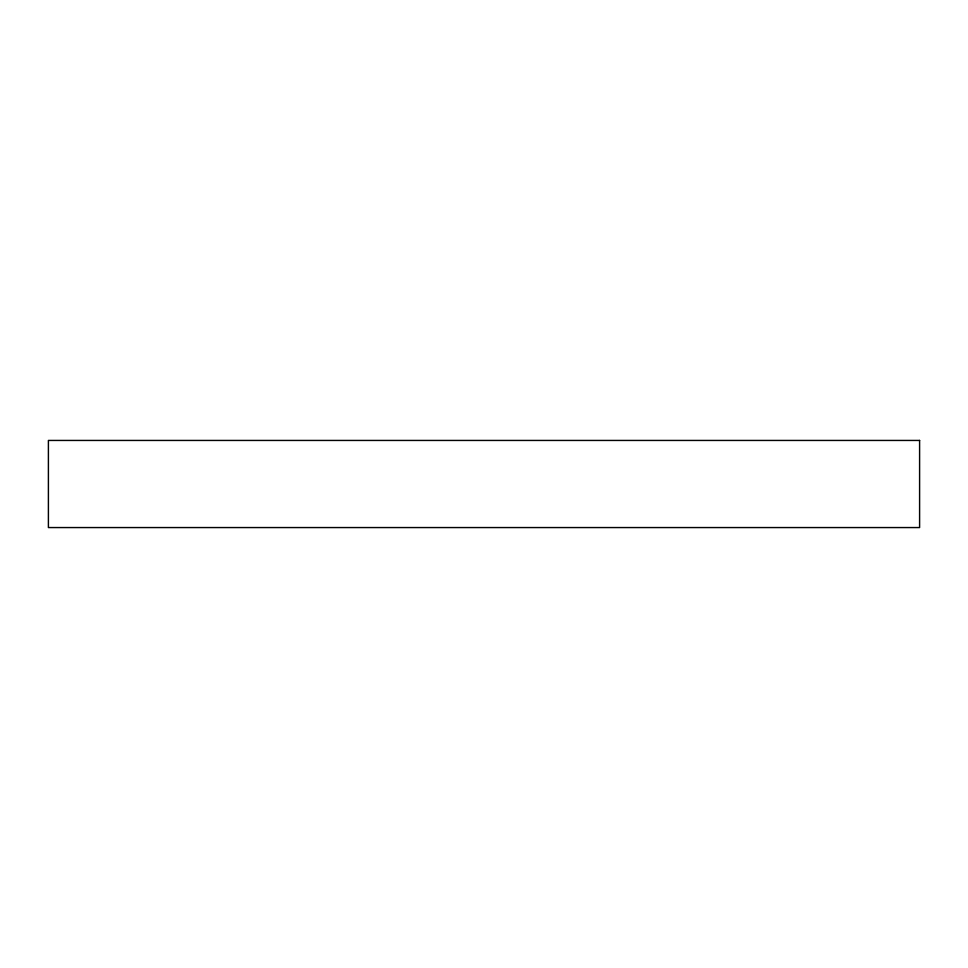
<?xml version="1.0" encoding="UTF-8"?>
<svg xmlns="http://www.w3.org/2000/svg" width="968" height="968" viewBox="0 0 968 968"><rect width="100%" height="100%" fill="white"/><g stroke="black" fill="none" stroke-linecap="round" stroke-linejoin="round"><path stroke-width="1.45" d="M919.6 440.44L48.4 440.44L48.4 527.56L919.6 527.56L919.6 440.44"/></g></svg>
